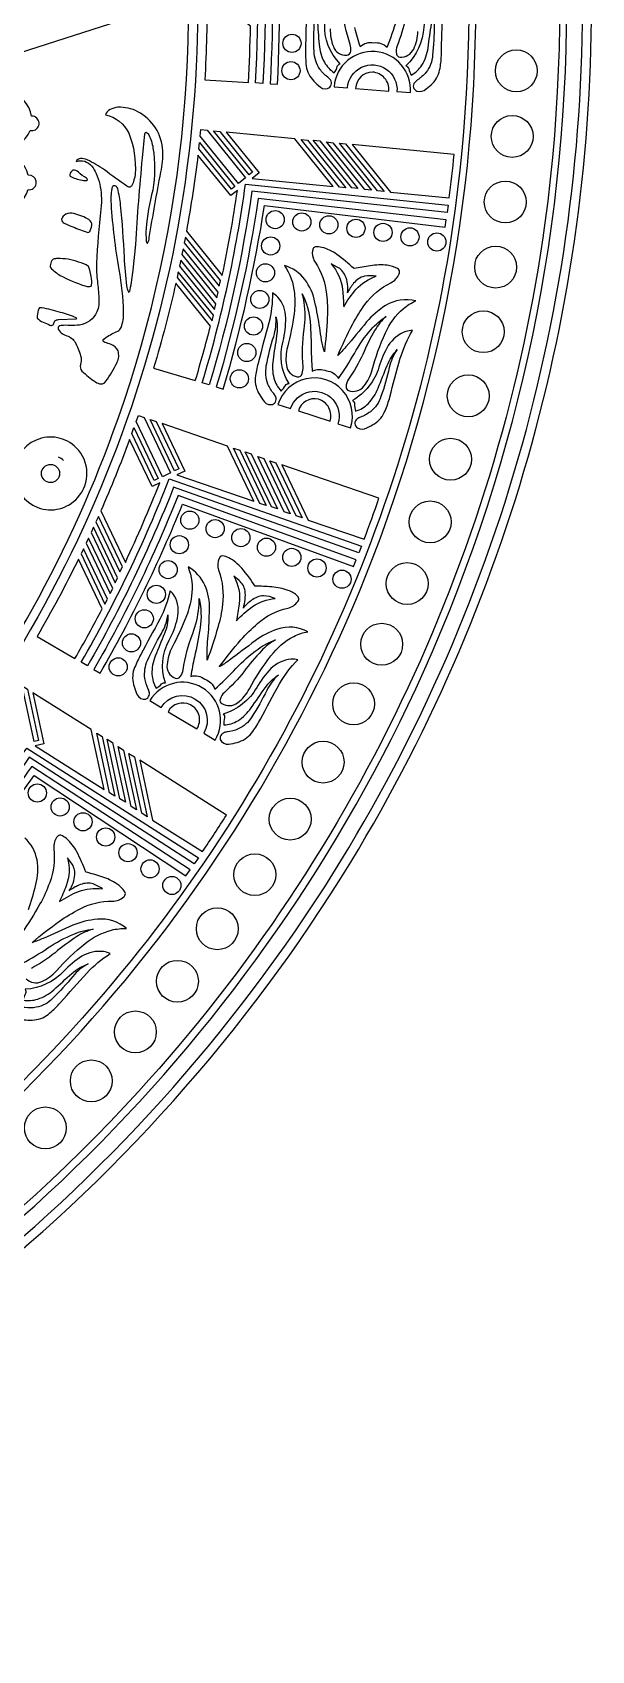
# Model space of a CAD drawing. Extents: x 0.3 to 22.9, y 0.3 to 22.9.
# Drawn here: x 19.06 to 22.9, y 0.27 to 11.4 of the extents above; entities that cross this region are included whole.
import ezdxf

# ---------------------------------------------------------------- set-up
doc = ezdxf.new("R2010")
doc.units = 0
doc.layers.get('0').update_dxf_attribs({"linetype": 'CONTINUOUS'})

msp = doc.modelspace()

# ---------------------------------------------------------------- linework, layer by layer
for points in [[(3.314, 3.874, 0.163521), (9.624, 0.446, 0.120172), (14.952, 0.785, 0.181777), (21.245, 5.695, 0.144148), (22.897, 11.895, 0.188589), (19.674, 19.502, 0.185161), (12.301, 22.881, 0.117209), (7.172, 22.009, 0.205007), (1.005, 15.597, 0.089875), (0.274, 11.59, 0.190376), (3.314, 3.874)], [(19.638, 19.449, 0.185169), (12.31, 22.818, 0.117227), (7.208, 21.957, 0.205002), (1.068, 15.587, 0.090157), (0.337, 11.59, 0.189152), (3.351, 3.926, 0.162934), (9.596, 0.515, 0.121048), (14.933, 0.845, 0.176273), (21.066, 5.526, 0.149242), (22.835, 11.88, 0.189626), (19.638, 19.449)], [(18.595, 19.365, -0.143763), (21.678, 14.386, -0.10076), (21.963, 10.191, -0.1467), (19.48, 4.714, -0.093155), (16.434, 2.309, -0.142562), (16.361, 2.227, -0.193525), (16.329, 2.146, -0.051441), (16.299, 2.121, -0.066621), (16.284, 2.044, -0.260987), (16.206, 1.974, -0.057372), (16.142, 1.968, -0.084149), (16.094, 1.81, -0.191144), (15.967, 1.698), (16.099, 1.399, 0.184586), (21.746, 7.005, 0.109103), (22.729, 11.743, 0.195614), (19.461, 19.474, 0.012746), (19.047, 19.867), (18.595, 19.365)], [(14.173, 19.799, -0.166341), (18.668, 16.481, -0.161318), (20.187, 11.268, -0.187111), (17.721, 5.554, -0.057832), (16.169, 4.305), (16.136, 4.358, 0.169929), (19.646, 8.746, 0.124474), (20.026, 12.931, 0.158038), (17.622, 17.636, 0.12047), (14.155, 19.739), (14.173, 19.799)], [(19.462, 18.562, 0.026822), (18.666, 19.369), (19.051, 19.796, -0.135351), (22.192, 14.854, -0.108341), (22.58, 10.092, -0.151917), (19.787, 4.119, -0.102753), (16.125, 1.465), (16.032, 1.674, 0.149793), (16.15, 1.812, 0.05182), (16.184, 1.92, 0.239739), (16.316, 1.996, 0.106319), (16.346, 2.095, 0.184726), (16.409, 2.2, 0.10006), (16.47, 2.272, 0.178747), (21.349, 7.666, 0.105118), (22.097, 12.013, 0.173398), (19.462, 18.562)], [(20.591, 11.054, 0.03861), (20.566, 12.451), (21.955, 12.631), (21.96, 12.581), (20.62, 12.413, -0.037416), (20.641, 11.051), (20.591, 11.054)], [(20.741, 11.045, 0.035121), (20.726, 12.337), (21.969, 12.481), (21.964, 12.531), (20.673, 12.376, -0.036236), (20.691, 11.048), (20.741, 11.045)], [(21.172, 11.186, -0.213397), (21.066, 11.459, 0.070597), (21.047, 11.62, 0.194825), (20.96, 11.746, 0.063201), (20.918, 11.766, -0.069319), (20.942, 11.56, 0.003293), (20.934, 11.283, 0.021574), (20.937, 11.185, 0.163095), (20.982, 11.077, 0.04291), (21.024, 11.036, 0.305236), (21.086, 11.016, 0.523578), (21.105, 11.074, 0.083313), (21.087, 11.094, -0.091034), (21.033, 11.149, -0.128759), (20.993, 11.269, -0.026681), (20.996, 11.477, 0.0946), (20.979, 11.61, -0.102992), (21.015, 11.485, 0.004894), (21.028, 11.319, 0.114649), (21.064, 11.197, 0.117034), (21.132, 11.123, 0.091767), (21.152, 11.168, -0.228403), (21.172, 11.186)], [(21.734, 11.176, 0.098084), (21.777, 11.296, -0.004376), (21.8, 11.461, -0.093727), (21.843, 11.584, 0.10569), (21.818, 11.451, -0.026117), (21.808, 11.244, -0.159074), (21.762, 11.126, -0.073629), (21.704, 11.075, 0.084186), (21.685, 11.057, 0.552067), (21.7, 10.998, 0.281238), (21.763, 11.013, 0.045901), (21.808, 11.051, 0.153216), (21.859, 11.156, 0.034724), (21.869, 11.254, -0.010063), (21.877, 11.531, -0.06242), (21.914, 11.736, 0.082413), (21.871, 11.718, 0.163037), (21.776, 11.597, 0.060795), (21.748, 11.438, -0.19107), (21.624, 11.172, -0.22841), (21.644, 11.152, 0.09177), (21.661, 11.107, 0.117031), (21.734, 11.176)], [(18.018, 11.451, 0.018835), (17.674, 11.37, 0.073503), (17.463, 11.28, 0.165882), (17.278, 11.06, 0.059596), (17.228, 10.856, 0.029861), (17.219, 10.726, 0.17441), (17.275, 10.558, 0.162149), (17.549, 10.383, 0.087752), (17.693, 10.379, 0.157107), (17.857, 10.457, 0.299238), (17.898, 10.675, 0.155051), (17.801, 10.798, 0.214321), (17.669, 10.819, 0.282944), (17.593, 10.737, 0.149503), (17.608, 10.657, 0.041468), (17.627, 10.627, -0.174867), (17.538, 10.671, -0.369593), (17.535, 10.769, -0.119941), (17.604, 10.823), (20.024, 11.6)], [(20.542, 11.056, 0.010801), (20.556, 11.445), (20.257, 11.678, -0.017339), (20.242, 11.074), (20.542, 11.056)], [(21.104, 11.426, 0.09749), (21.126, 11.304, 0.343383), (21.218, 11.244, 0.392587), (21.245, 11.273, 0.1077), (21.241, 11.319, -0.055034), (21.187, 11.573, 0.071029)], [(21.271, 11.434, 0.022661), (21.309, 11.304, -0.237041), (21.403, 11.33, -0.23704), (21.495, 11.299, 0.025503), (21.562, 11.49, -0.052422)], [(21.62, 11.496, -0.043785), (21.564, 11.31, 0.152383), (21.56, 11.252, 0.313251), (21.582, 11.232, 0.315822), (21.678, 11.287, 0.106103), (21.707, 11.408, -0.044794)], [(21.223, 11.021, -1.000001), (21.563, 10.994), (21.655, 10.987, 1), (21.131, 11.028), (21.223, 11.021)], [(21.394, 11.128, 0.404844), (21.279, 11.016), (21.507, 10.998, 0.424433), (21.394, 11.128)], [(18.857, 10.661), (18.849, 10.599, 0.323934), (19.041, 10.727, 0.394068), (19.101, 10.761, 0.391967), (19.071, 10.822, 0.100892), (19.052, 10.825, 0.324481), (18.89, 10.99), (18.884, 10.928, -0.902813), (18.857, 10.661)], [(19.684, 9.477, 0.042666), (19.653, 9.771, -0.026575), (19.6, 10.222, -0.054252), (19.605, 10.326, -0.176247), (19.615, 10.348, -0.385237), (19.632, 10.343, -0.10787), (19.641, 10.327, -0.042501), (19.661, 10.215, -0.013696), (19.687, 9.854, 0.02372), (19.705, 9.659, 0.094321), (19.717, 9.617, 0.388286), (19.721, 9.615, 0.16028), (19.729, 9.632, 0.028877), (19.75, 9.767), (19.767, 9.943, -0.008336), (19.814, 10.539), (19.831, 10.703, -0.209639), (19.836, 10.715, -0.184522), (19.857, 10.697, -0.0762), (19.886, 10.606, -0.081612), (19.885, 10.316, 0.043412), (19.839, 10.052, 0.052243), (19.84, 9.966, 0.16127), (19.846, 9.951), (19.849, 9.952, 0.116789), (19.86, 9.99, -0.005437), (19.94, 10.44, 0.058972), (19.954, 10.587, 0.264133), (19.781, 10.856, 0.13725), (19.645, 10.886, 0.113957), (19.591, 10.87, 0.165521), (19.559, 10.834, -0.238952), (19.719, 10.709, -0.11866), (19.763, 10.426, -0.101522), (19.74, 10.349, -0.239941), (19.726, 10.337, -0.114214), (19.707, 10.344, -0.011731), (19.552, 10.456, 0.050363), (19.433, 10.525, 0.130917), (19.387, 10.534, 0.266816), (19.358, 10.514, -0.314283), (19.465, 10.482, -0.077928), (19.495, 10.43, -0.094005), (19.531, 10.281, -0.032874), (19.528, 10.185, 0.016913), (19.498, 9.814, 0.046287), (19.504, 9.689, -0.011615), (19.514, 9.576, -0.115585), (19.501, 9.48, -0.264305), (19.38, 9.389, -0.055377), (19.319, 9.386, 0.031162), (19.256, 9.386, 0.160643), (19.238, 9.379, 0.325664), (19.235, 9.36, 0.20774), (19.304, 9.312, -0.177593), (19.356, 9.261, -0.04069), (19.392, 9.165, -0.097102), (19.387, 9.117, 0.243774), (19.398, 9.072, 0.033349), (19.49, 8.998, 0.133768), (19.529, 8.984, 0.264958), (19.562, 9.002, 0.033552), (19.639, 9.131, 0.19179), (19.646, 9.212, 0.183797), (19.598, 9.255, 0.040068), (19.555, 9.269, -0.195675), (19.543, 9.278, -0.302871), (19.548, 9.292), (19.564, 9.305, -0.040832), (19.644, 9.347, 0.189153), (19.667, 9.372, 0.098271), (19.684, 9.477)], [(21.956, 10.561), (21.254, 10.63), (21.518, 10.303), (21.922, 10.263, 0.007155), (21.956, 10.561)], [(18.853, 10.507, -0.902814), (18.848, 10.239), (18.845, 10.176, 0.32448), (19.027, 10.32, 0.099067), (19.046, 10.321, 0.933019), (19.029, 10.419, 0.323933), (18.853, 10.57), (18.853, 10.507)], [(20.466, 10.315), (20.42, 10.279), (20.195, 10.558, -0.015198), (20.116, 10.035), (20.362, 9.73, 0.016538), (20.466, 10.315)], [(19.429, 10.398, -0.046201), (19.373, 10.441, 0.240415), (19.336, 10.453, 0.23872), (19.315, 10.424, 0.200874), (19.317, 10.413, 0.086349), (19.335, 10.404, 0.078312), (19.42, 10.382, 0.237187), (19.435, 10.387, 0.403929), (19.429, 10.398)], [(20.522, 10.358), (21.915, 10.213), (21.908, 10.163), (20.566, 10.309, -0.037416), (20.273, 8.978), (20.225, 8.992, 0.03861), (20.522, 10.358)], [(20.321, 8.964), (20.368, 8.949, 0.035121), (20.652, 10.211), (21.894, 10.063), (21.901, 10.113), (20.609, 10.26, -0.036237), (20.321, 8.964)], [(19.329, 10.158, 0.228195), (19.275, 10.143, 0.161975), (19.258, 10.114, 0.27152), (19.276, 10.09, 0.046093), (19.336, 10.064, 0.022801), (19.439, 10.026, 0.428809), (19.455, 10.04, 0.127806), (19.465, 10.086, 0.231184), (19.435, 10.12, 0.081067), (19.329, 10.158)], [(20.81, 9.237, 0.097492), (20.803, 9.113, 0.343389), (20.878, 9.033, 0.392584), (20.911, 9.055, 0.107701), (20.918, 9.101, -0.055033), (20.925, 9.361, 0.071034), (20.925, 9.544, 0.033991), (20.912, 9.604, -0.091304), (20.966, 9.409, -0.016045), (20.974, 9.206, 0.022662), (20.981, 9.071, -0.237041), (21.078, 9.074, -0.237041), (21.161, 9.022, 0.025505), (21.27, 9.194, -0.052423), (21.386, 9.359, -0.067509), (21.488, 9.448, 0.07383), (21.411, 9.353, 0.030814), (21.328, 9.186, -0.043787), (21.23, 9.017, 0.152385), (21.213, 8.962, 0.313244), (21.23, 8.938, 0.315823), (21.336, 8.969, 0.106102), (21.392, 9.08, -0.044795), (21.484, 9.335, -0.112352), (21.606, 9.501, -0.078925), (21.693, 9.555, 0.206636), (21.485, 9.523, 0.075423), (21.354, 9.41, -0.004881), (21.212, 9.238, -0.026289), (21.156, 9.179, -0.017129), (21.257, 9.393, -0.032566), (21.343, 9.53, -0.124447), (21.521, 9.68, 0.172678), (21.578, 9.741, 0.230422), (21.577, 9.767, 0.123693), (21.567, 9.777, 0.102142), (21.496, 9.8, 0.066571), (21.38, 9.797, 0.012781), (21.268, 9.777, 0.025126), (21.15, 9.875, 0.090516), (21.046, 9.923, 0.092284), (21.002, 9.926, 0.204849), (20.986, 9.915, 0.197384), (20.986, 9.851, 0.073528), (21.001, 9.821, -0.112893), (21.079, 9.601, -0.041793), (21.084, 9.44, -0.017284), (21.064, 9.204, -0.033626), (21.032, 9.369, 0.021848), (20.999, 9.547, 0.112662), (20.93, 9.701, 0.163826), (20.789, 9.798, -0.132008), (20.858, 9.608, -0.061025), (20.856, 9.468, -0.029546), (20.81, 9.237)], [(19.249, 9.73, 0.044664), (19.417, 9.659, 0.076), (19.453, 9.653, 0.40479), (19.464, 9.663, 0.087047), (19.461, 9.723), (19.452, 9.767, 0.0844), (19.442, 9.792, 0.094889), (19.375, 9.822, 0.097099), (19.23, 9.846, 0.055058), (19.2, 9.842, 0.179944), (19.191, 9.832, 0.103648), (19.18, 9.796, 0.165137), (19.182, 9.784, 0.083448), (19.249, 9.73)], [(21.197, 9.514, -0.047482), (21.282, 9.635, -0.112242), (21.421, 9.725, 0.07702), (21.339, 9.725, 0.149985), (21.265, 9.676, 0.052628), (21.223, 9.611, 0.134436), (21.208, 9.728, 0.182424), (21.151, 9.788), (21.11, 9.809, -0.160352), (21.189, 9.632, -0.01972), (21.197, 9.514)], [(20.281, 9.382), (20.043, 9.677, -0.01734), (19.89, 9.093), (20.177, 9.007, 0.010803), (20.281, 9.382)], [(20.717, 9.023, 0.117035), (20.766, 8.935, 0.091763), (20.796, 8.974, -0.228398), (20.821, 8.987, -0.213396), (20.78, 9.277, 0.070597), (20.798, 9.438, 0.194828), (20.743, 9.581, 0.063196), (20.707, 9.611, -0.06932), (20.682, 9.404, 0.00329), (20.611, 9.137, 0.021576), (20.591, 9.04, 0.163095), (20.61, 8.925, 0.042911), (20.642, 8.875, 0.305232), (20.698, 8.842, 0.523581), (20.73, 8.894, 0.083313), (20.716, 8.917, -0.091033), (20.676, 8.983, -0.128761), (20.665, 9.109, -0.026682), (20.716, 9.311, 0.094601), (20.731, 9.445, -0.102994), (20.736, 9.315, 0.004896), (20.711, 9.15, 0.097994), (20.717, 9.023)], [(19.199, 9.39, 0.070278), (19.208, 9.413), (19.211, 9.418, -0.132977), (19.236, 9.426), (19.358, 9.432), (19.362, 9.434), (19.359, 9.438, 0.050176), (19.25, 9.476, 0.029901), (19.121, 9.507, 0.14257), (19.106, 9.507, 0.106217), (19.098, 9.491, 0.090026), (19.091, 9.437, 0.126164), (19.131, 9.409, -0.028684), (19.178, 9.389, 0.350286), (19.199, 9.39)], [(21.434, 8.955, -0.004378), (21.495, 9.11, -0.093725), (21.565, 9.22, 0.10569), (21.51, 9.096, -0.026114), (21.453, 8.897, -0.159075), (21.38, 8.793, -0.073635), (21.312, 8.756, 0.084188), (21.289, 8.743, 0.552062), (21.291, 8.682, 0.281239), (21.356, 8.683, 0.045902), (21.408, 8.71, 0.153218), (21.482, 8.8, 0.034723), (21.514, 8.893, -0.010064), (21.586, 9.16, -0.062419), (21.669, 9.351, 0.082412), (21.623, 9.344, 0.163036), (21.503, 9.248, 0.060796), (21.439, 9.1, -0.191071), (21.257, 8.87, -0.228387), (21.272, 8.846, 0.091769), (21.278, 8.797, 0.133766), (21.365, 8.848, 0.097994), (21.434, 8.955)], [(20.832, 8.815, -1.000001), (21.157, 8.71), (21.244, 8.682, 1.000001), (20.744, 8.843), (20.832, 8.815)], [(21.023, 8.879, 0.404844), (20.885, 8.798), (21.103, 8.727, 0.424431), (21.023, 8.879)], [(19.359, 8.545, 2.509347), (19.368, 8.201, 0.398566), (19.359, 8.545)], [(19.932, 8.303), (19.88, 8.278), (19.725, 8.601, -0.015198), (19.527, 8.111), (19.696, 7.757, 0.016536), (19.932, 8.303)], [(19.271, 8.457, 0.083379), (19.237, 8.481)], [(21.439, 8.198), (20.772, 8.428), (20.953, 8.048), (21.337, 7.916, 0.007155), (21.439, 8.198)], [(19.436, 7.046), (19.393, 7.071, 0.03861), (19.997, 8.331), (21.319, 7.869), (21.301, 7.822), (20.028, 8.274, -0.037416), (19.436, 7.046)], [(19.479, 7.021), (19.523, 6.996, 0.035121), (20.09, 8.158), (21.264, 7.728), (21.283, 7.775), (20.059, 8.216, -0.036236), (19.479, 7.021)], [(20.496, 7.717, 0.090512), (20.407, 7.788, 0.092289), (20.364, 7.801, 0.204837), (20.347, 7.794, 0.197384), (20.332, 7.731, 0.073528), (20.339, 7.698, -0.112895), (20.364, 7.467, -0.04179), (20.332, 7.309, -0.017286), (20.258, 7.084, -0.033627), (20.265, 7.252, 0.021849), (20.274, 7.432, 0.112661), (20.243, 7.599, 0.163827), (20.127, 7.725, -0.13201), (20.151, 7.524, -0.061024), (20.116, 7.389, -0.030038), (20.018, 7.174, 0.09749), (19.983, 7.055, 0.343391), (20.038, 6.96, 0.39258), (20.075, 6.974, 0.107701), (20.093, 7.017, -0.055034), (20.159, 7.268, 0.071034), (20.201, 7.447, 0.033991), (20.203, 7.508, -0.091304), (20.21, 7.306, -0.016047), (20.171, 7.106, 0.022662), (20.147, 6.973, -0.237046), (20.242, 6.954, -0.237039), (20.31, 6.885, 0.025505), (20.456, 7.026, -0.052425), (20.608, 7.161, -0.067506), (20.727, 7.224, 0.073832), (20.631, 7.148, 0.030813), (20.511, 7.005, -0.043783), (20.377, 6.863, 0.152375), (20.347, 6.814, 0.313249), (20.359, 6.786, 0.315824), (20.468, 6.792, 0.106102), (20.549, 6.887, -0.044794), (20.697, 7.114, -0.112355), (20.854, 7.248, -0.078921), (20.951, 7.28, 0.206637), (20.741, 7.297, 0.075424), (20.588, 7.218, -0.004883), (20.41, 7.083, -0.026286), (20.342, 7.038, -0.017127), (20.49, 7.223, -0.032566), (20.605, 7.337, -0.124451), (20.812, 7.442, 0.172687), (20.882, 7.488, 0.230417), (20.887, 7.513, 0.123688), (20.88, 7.525, 0.102143), (20.816, 7.564, 0.066574), (20.702, 7.588, 0.012779), (20.588, 7.594, 0.029975), (20.496, 7.717)], [(19.35, 7.096, 0.010801), (19.537, 7.437), (19.374, 7.779, -0.017339), (19.09, 7.247), (19.35, 7.096)], [(20.519, 7.56, 0.182419), (20.478, 7.632), (20.442, 7.662, -0.160349), (20.479, 7.471, -0.019725), (20.459, 7.355, -0.047484), (20.57, 7.453, -0.112239), (20.725, 7.509, 0.077024), (20.646, 7.527, 0.149983), (20.563, 7.496, 0.05263), (20.507, 7.443, 0.108396), (20.519, 7.56)], [(19.854, 6.885, -0.091032), (19.83, 6.958, -0.128759), (19.848, 7.083, -0.026683), (19.944, 7.268, 0.0946), (19.989, 7.395, -0.102994), (19.965, 7.267, 0.004894), (19.902, 7.112, 0.114647), (19.879, 6.987, 0.117038), (19.907, 6.891, 0.09177), (19.945, 6.922, -0.228398), (19.971, 6.929, -0.213397), (19.998, 7.221, 0.070596), (20.054, 7.373, 0.194826), (20.033, 7.525, 0.063199), (20.004, 7.562, -0.069319), (19.933, 7.366, 0.003291), (19.802, 7.123, 0.021576), (19.76, 7.034, 0.16309), (19.752, 6.917, 0.042913), (19.771, 6.861, 0.305234), (19.818, 6.816, 0.523581), (19.861, 6.859, 0.084214), (19.854, 6.885)], [(20.396, 6.591, 0.084191), (20.371, 6.583, 0.552063), (20.358, 6.524, 0.281242), (20.422, 6.509, 0.0459), (20.479, 6.523, 0.15322), (20.572, 6.594, 0.034722), (20.624, 6.678, -0.010062), (20.756, 6.921, -0.06242), (20.881, 7.087, 0.082412), (20.834, 7.091, 0.163035), (20.696, 7.026, 0.060796), (20.599, 6.896, -0.191069), (20.369, 6.714, -0.228402), (20.378, 6.687, 0.091767), (20.373, 6.639, 0.133763), (20.469, 6.668, 0.098084), (20.561, 6.756, -0.004374), (20.656, 6.893, -0.093727), (20.749, 6.983, 0.10569), (20.668, 6.876, -0.026119), (20.566, 6.695, -0.159068), (20.471, 6.611, -0.072768), (20.396, 6.591)], [(19.942, 6.759, -1), (20.235, 6.582), (20.313, 6.534, 1), (19.864, 6.806), (19.942, 6.759)], [(19.99, 6.73), (20.187, 6.611, 0.45203), (20.143, 6.777, 0.404839), (19.99, 6.73)], [(19.019, 6.48), (20.198, 5.726), (20.17, 5.684), (19.036, 6.417, -0.037416), (18.176, 5.359), (18.14, 5.394, 0.03861), (19.019, 6.48)], [(19.053, 6.354, -0.036236), (18.213, 5.325), (18.249, 5.291, 0.035121), (19.069, 6.291), (20.112, 5.602), (20.141, 5.643), (19.053, 6.354)], [(20.391, 6.019), (19.795, 6.396), (19.883, 5.985), (20.227, 5.768, 0.007153), (20.391, 6.019)], [(19.243, 5.289, -0.032567), (19.381, 5.372, -0.124449), (19.607, 5.427, 0.172672), (19.686, 5.456, 0.230423), (19.696, 5.479, 0.123677), (19.692, 5.492, 0.102145), (19.639, 5.545, 0.066571), (19.534, 5.595, 0.01278), (19.424, 5.627, 0.025129), (19.363, 5.767, 0.090516), (19.292, 5.857, 0.092287), (19.253, 5.88, 0.204834), (19.235, 5.877, 0.197386), (19.206, 5.82, 0.073524), (19.205, 5.786, -0.112895), (19.176, 5.555, -0.041791), (19.109, 5.408, -0.017286), (18.985, 5.207, -0.033628)], [(19.031, 5.369, 0.021849), (19.081, 5.542, 0.112661), (19.089, 5.711, 0.163826), (19.006, 5.861, -0.132009)], [(19.31, 5.499, 0.134433), (19.349, 5.61, 0.182424), (19.325, 5.689), (19.298, 5.726, -0.160352), (19.289, 5.532, -0.019723), (19.243, 5.424, -0.047483), (19.374, 5.494, -0.11224), (19.538, 5.512, 0.07702), (19.465, 5.549, 0.149986), (19.377, 5.537, 0.052625), (19.31, 5.499)], [(18.99, 5.001, 0.025503), (19.164, 5.105, -0.052421), (19.343, 5.201, -0.067509), (19.474, 5.235, 0.073831), (19.362, 5.183, 0.030813), (19.213, 5.072, -0.043787), (19.05, 4.965, 0.152393)], [(19.014, 4.894, 0.315824), (19.122, 4.874, 0.106102), (19.223, 4.948, -0.044792), (19.419, 5.135, -0.112357), (19.602, 5.228, -0.078922), (19.704, 5.238, 0.206638), (19.504, 5.303, 0.075422), (19.336, 5.261, -0.00488), (19.132, 5.171, -0.02629), (19.056, 5.143, -0.017289), (19.243, 5.289)], [(19.44, 4.996, 0.10569), (19.336, 4.91, -0.026117), (19.195, 4.757, -0.159075), (19.084, 4.697, -0.073641), (19.006, 4.695, 0.084196), (18.98, 4.694, 0.552063), (18.953, 4.638, 0.281242), (19.012, 4.61, 0.045898), (19.071, 4.61, 0.153217), (19.178, 4.658, 0.034724), (19.248, 4.727, -0.010062), (19.432, 4.933, -0.062419), (19.592, 5.066, 0.082414), (19.547, 5.08, 0.163034), (19.398, 5.049, 0.060796), (19.273, 4.945, -0.19107), (19.008, 4.821, -0.228401), (19.01, 4.793, 0.091768), (18.994, 4.747, 0.133765), (19.094, 4.754, 0.098085), (19.204, 4.817, -0.004378), (19.328, 4.929, -0.093723), (19.44, 4.996)]]:
    msp.add_lwpolyline(points, format="xyb")
for points in [[(20.522, 10.401), (20.474, 10.362), (20.211, 10.688), (20.216, 10.733), (20.258, 10.729), (20.522, 10.401)], [(20.302, 10.725), (20.345, 10.72), (20.571, 10.44), (20.547, 10.421), (20.302, 10.725)], [(20.567, 10.397), (21.125, 10.342), (20.861, 10.669), (20.389, 10.716), (20.615, 10.435), (20.567, 10.397)], [(20.425, 10.323), (20.2, 10.601), (20.205, 10.645), (20.449, 10.342), (20.425, 10.323)], [(20.949, 10.661), (21.212, 10.333), (21.169, 10.337), (20.905, 10.665), (20.949, 10.661)], [(21.252, 10.332), (20.988, 10.66), (21.032, 10.655), (21.295, 10.328), (21.252, 10.332)], [(21.343, 10.32), (21.079, 10.648), (21.123, 10.643), (21.387, 10.316), (21.343, 10.32)], [(21.21, 10.635), (21.474, 10.307), (21.43, 10.311), (21.167, 10.639), (21.21, 10.635)], [(20.325, 9.576), (20.334, 9.614), (20.093, 9.914), (20.085, 9.874), (20.325, 9.576)], [(20.341, 9.656), (20.35, 9.695), (20.109, 9.994), (20.1, 9.955), (20.341, 9.656)], [(20.318, 9.535), (20.077, 9.834), (20.069, 9.794), (20.309, 9.496), (20.318, 9.535)], [(20.292, 9.417), (20.301, 9.456), (20.06, 9.755), (20.052, 9.716), (20.292, 9.417)], [(19.894, 8.319), (19.74, 8.643), (19.755, 8.684), (19.922, 8.333), (19.894, 8.319)], [(19.951, 8.346), (19.77, 8.725), (19.786, 8.767), (19.826, 8.753), (20.007, 8.373), (19.951, 8.346)], [(20.064, 8.4), (20.035, 8.387), (19.867, 8.739), (19.909, 8.725), (20.064, 8.4)], [(20.05, 8.359), (20.58, 8.177), (20.399, 8.556), (19.95, 8.711), (20.105, 8.385), (20.05, 8.359)], [(20.44, 8.542), (20.482, 8.528), (20.663, 8.148), (20.621, 8.162), (20.44, 8.542)], [(20.52, 8.518), (20.561, 8.503), (20.742, 8.124), (20.701, 8.138), (20.52, 8.518)], [(20.647, 8.471), (20.829, 8.091), (20.787, 8.105), (20.606, 8.485), (20.647, 8.471)], [(20.689, 8.456), (20.73, 8.442), (20.911, 8.062), (20.87, 8.077), (20.689, 8.456)], [(19.494, 8.036), (19.659, 7.691), (19.676, 7.726), (19.511, 8.073), (19.494, 8.036)], [(19.443, 7.924), (19.426, 7.888), (19.591, 7.542), (19.609, 7.577), (19.443, 7.924)], [(19.46, 7.962), (19.625, 7.616), (19.643, 7.651), (19.477, 7.998), (19.46, 7.962)], [(19.574, 7.504), (19.409, 7.851), (19.392, 7.815), (19.556, 7.469), (19.574, 7.504)], [(18.986, 6.907), (19.023, 6.884), (19.099, 6.532), (19.069, 6.526), (18.986, 6.907)], [(19.136, 6.508), (19.076, 6.495), (19.55, 6.196), (19.462, 6.607), (19.06, 6.86), (19.136, 6.508)], [(19.499, 6.583), (19.536, 6.56), (19.624, 6.149), (19.587, 6.172), (19.499, 6.583)], [(19.57, 6.541), (19.607, 6.518), (19.696, 6.107), (19.659, 6.13), (19.57, 6.541)], [(19.684, 6.466), (19.772, 6.055), (19.735, 6.078), (19.647, 6.49), (19.684, 6.466)], [(19.721, 6.443), (19.758, 6.419), (19.846, 6.008), (19.809, 6.032), (19.721, 6.443)]]:
    msp.add_lwpolyline(points)
for centre, radius in [((20.841, 11.326), 0.0625), ((22.383, 11.137), 0.144), ((20.834, 11.138), 0.0625), ((22.355, 10.686), 0.144), ((22.307, 10.235), 0.144), ((20.726, 10.114), 0.0625), ((20.909, 10.098), 0.0625), ((21.095, 10.078), 0.0625), ((21.281, 10.054), 0.0625), ((21.467, 10.026), 0.0625), ((21.652, 9.995), 0.0625), ((21.837, 9.96), 0.0625), ((20.695, 9.933), 0.0625), ((22.241, 9.787), 0.144), ((20.659, 9.748), 0.0625), ((20.62, 9.565), 0.0625), ((22.156, 9.343), 0.144), ((20.577, 9.382), 0.0625), ((20.531, 9.2), 0.0625), ((20.48, 9.019), 0.0625), ((22.053, 8.902), 0.144), ((21.931, 8.466), 0.144), ((19.182, 8.368), 0.0625), ((21.791, 8.035), 0.144), ((20.139, 8.047), 0.0625), ((20.313, 7.989), 0.0625), ((20.067, 7.878), 0.0625), ((20.49, 7.927), 0.0625), ((20.666, 7.861), 0.0625), ((20.84, 7.791), 0.0625), ((19.99, 7.707), 0.0625), ((21.013, 7.718), 0.0625), ((21.185, 7.641), 0.0625), ((21.633, 7.611), 0.144), ((19.909, 7.537), 0.0625), ((19.826, 7.369), 0.0625), ((19.738, 7.203), 0.0625), ((21.458, 7.194), 0.144), ((19.647, 7.038), 0.0625), ((21.265, 6.784), 0.144), ((21.055, 6.383), 0.144), ((19.091, 6.171), 0.0625), ((19.248, 6.075), 0.0625), ((20.829, 5.991), 0.144), ((19.405, 5.973), 0.0625), ((19.561, 5.868), 0.0625), ((19.714, 5.76), 0.0625), ((19.866, 5.649), 0.0625), ((20.586, 5.609), 0.144), ((20.016, 5.535), 0.0625), ((20.328, 5.237), 0.144), ((20.054, 4.876), 0.144), ((19.765, 4.528), 0.144), ((19.462, 4.191), 0.144), ((19.146, 3.868), 0.144)]:
    msp.add_circle(centre, radius)

doc.saveas('drawing.dxf')
